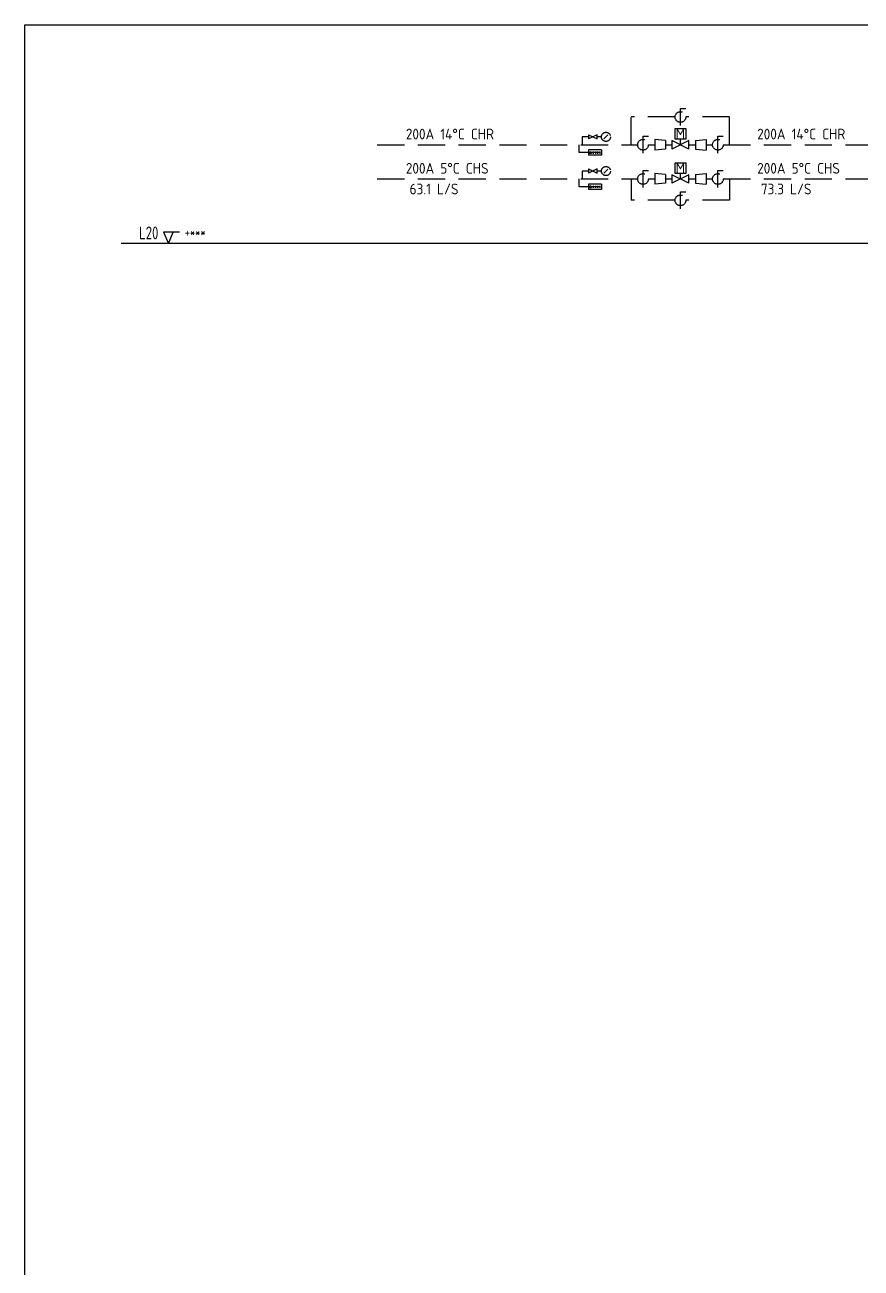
# Model space of a CAD drawing. Extents: x 41366 to 42076, y 84937 to 85507.
# Drawn here: x 41365.6 to 41561.1, y 85216.5 to 85507.1 of the extents above; entities that cross this region are included whole.
import ezdxf
from ezdxf.enums import TextEntityAlignment as Align

# ---------------------------------------------------------------- set-up
doc = ezdxf.new("R2010")
doc.units = 0
doc.header["$LTSCALE"] = 10
doc.linetypes.add('HIDDEN', pattern=[9.525, 6.35, -3.175])
for name, color, linetype in [('A-DETL-01', 1, 'Continuous'), ('DETL-TXT', 4, 'Continuous'), ('G-ANNO-TEXT', 3, 'Continuous'), ('M-PIPE-CHWR20', 110, 'Continuous'), ('M-PIPE-CHWS12', 130, 'Continuous'), ('M-PIPE-FITTING', 2, 'Continuous')]:
    doc.layers.add(name, color=color, linetype=linetype)
doc.styles.add('AA-TXT', font='isocp.shx', dxfattribs={"width": 0.8, "bigfont": 'chineset.shx'})

# ---------------------------------------------------------------- blocks, each defined once
blk = doc.blocks.new('RISER-TXT')
at = {"layer": 'G-ANNO-TEXT'}
for p, q in [((-1.15, 2.64), (0, 0)), ((2.6, 2.64), (-1.15, 2.64)), ((0, 0), (1.15, 2.64))]:
    blk.add_line(p, q, dxfattribs=at)
at = {"layer": 'G-ANNO-TEXT', "style": 'AA-TXT', "width": 0.8}
blk.add_attdef('LEVEL', text='', height=3, dxfattribs=at).set_placement((-2.33, 0.96), align=Align.RIGHT)
blk.add_attdef('HIGEHT', (3.82, 1.42), '', height=2.5, dxfattribs=at)

msp = doc.modelspace()

# ---------------------------------------------------------------- linework, layer by layer
at = {"layer": 'A-DETL-01', "linetype": 'Continuous'}
msp.add_line((42049.3, 85456.05), (41388.12, 85456.05), dxfattribs=at)
at = {"layer": 'DEFPOINTS', "color": 1}
msp.add_lwpolyline([(41365.57, 85507.15), (42076.35, 85507.15), (42076.35, 84936.69), (41365.57, 84936.69)], close=True, dxfattribs=at)
at = {"layer": 'M-PIPE-CHWR20', "color": 252, "linetype": 'HIDDEN', "ltscale": 0.1}
for p, q in [((41507.36, 85479.12), (41507.36, 85485.61)), ((41517.61, 85485.61), (41507.36, 85485.61)), ((41530.37, 85485.61), (41520.11, 85485.61)), ((41530.37, 85479.12), (41530.37, 85485.61)), ((41447.95, 85479.12), (41508.86, 85479.12)), ((41511.36, 85479.12), (41512.86, 85479.12)), ((41515.36, 85479.12), (41516.86, 85479.12)), ((41520.86, 85479.12), (41522.36, 85479.12)), ((41524.87, 85479.12), (41526.37, 85479.12)), ((41528.87, 85479.12), (41610.68, 85479.12))]:
    msp.add_line(p, q, dxfattribs=at)
at = {"layer": 'M-PIPE-CHWS12', "color": 252, "linetype": 'HIDDEN', "ltscale": 0.1}
for p, q in [((41447.95, 85471.12), (41508.86, 85471.12)), ((41507.36, 85471.12), (41507.36, 85466.13)), ((41511.36, 85471.12), (41512.86, 85471.12)), ((41515.36, 85471.12), (41516.86, 85471.12)), ((41520.86, 85471.12), (41522.36, 85471.12)), ((41524.87, 85471.12), (41526.37, 85471.12)), ((41528.87, 85471.12), (41577.26, 85471.12)), ((41530.37, 85471.12), (41530.37, 85466.13)), ((41517.61, 85466.13), (41507.36, 85466.13)), ((41530.37, 85466.13), (41520.11, 85466.13))]:
    msp.add_line(p, q, dxfattribs=at)
at = {"layer": 'M-PIPE-FITTING', "color": 252, "linetype": 'HIDDEN', "ltscale": 0.1}
for p, q in [((41518.86, 85487.59), (41520.12, 85487.59)), ((41518.86, 85483.64), (41518.86, 85487.59)), ((41497.38, 85480.97), (41495.87, 85480.97)), ((41495.87, 85480.97), (41495.87, 85479.12)), ((41497.38, 85481.47), (41497.38, 85480.47)), ((41497.38, 85481.47), (41499.38, 85480.47)), ((41499.38, 85481.47), (41497.38, 85480.47)), ((41499.38, 85480.47), (41499.38, 85481.47)), ((41500.38, 85480.97), (41499.38, 85480.97)), ((41500.98, 85480.51), (41501.9, 85481.43)), ((41510.11, 85481.1), (41511.36, 85481.1)), ((41510.11, 85477.15), (41510.11, 85481.1)), ((41515.36, 85480.13), (41512.86, 85480.38)), ((41512.86, 85480.38), (41512.86, 85477.87)), ((41515.36, 85480.13), (41515.36, 85478.12)), ((41516.86, 85480.12), (41516.86, 85478.12)), ((41520.86, 85478.12), (41516.86, 85480.12)), ((41520.86, 85480.12), (41516.86, 85478.12)), ((41518.86, 85479.12), (41518.86, 85480.39)), ((41520.86, 85478.12), (41520.86, 85480.12)), ((41522.36, 85480.13), (41524.87, 85480.38)), ((41522.36, 85480.13), (41522.36, 85478.12)), ((41524.87, 85480.38), (41524.87, 85477.87)), ((41527.62, 85481.1), (41528.87, 85481.1)), ((41527.62, 85477.15), (41527.62, 85481.1)), ((41495.15, 85477.28), (41495.15, 85479.12)), ((41497.38, 85477.28), (41495.15, 85477.28)), ((41497.38, 85477.9), (41497.38, 85476.65)), ((41500.39, 85477.9), (41497.38, 85477.9)), ((41500.39, 85476.65), (41497.38, 85476.65)), ((41500.13, 85477.28), (41498.06, 85477.28)), ((41498.48, 85477.53), (41498.48, 85477.02)), ((41498.98, 85477.53), (41498.98, 85477.02)), ((41499.49, 85477.53), (41499.49, 85477.02)), ((41499.99, 85477.53), (41499.99, 85477.02)), ((41500.39, 85477.9), (41500.39, 85476.65)), ((41515.36, 85478.12), (41512.86, 85477.87)), ((41522.36, 85478.12), (41524.87, 85477.87)), ((41495.15, 85469.28), (41495.15, 85471.12)), ((41497.38, 85472.97), (41495.87, 85472.97)), ((41495.87, 85472.97), (41495.87, 85471.12)), ((41497.38, 85473.47), (41497.38, 85472.47)), ((41497.38, 85473.47), (41499.38, 85472.47)), ((41499.38, 85473.47), (41497.38, 85472.47)), ((41499.38, 85472.47), (41499.38, 85473.47)), ((41500.38, 85472.97), (41499.38, 85472.97)), ((41500.98, 85472.51), (41501.9, 85473.43)), ((41510.11, 85473.1), (41511.36, 85473.1)), ((41510.11, 85469.15), (41510.11, 85473.1)), ((41515.36, 85472.13), (41512.86, 85472.38)), ((41512.86, 85472.38), (41512.86, 85469.87)), ((41515.36, 85472.13), (41515.36, 85470.12)), ((41516.86, 85472.12), (41516.86, 85470.12)), ((41520.86, 85470.12), (41516.86, 85472.12)), ((41520.86, 85472.12), (41516.86, 85470.12)), ((41518.86, 85471.12), (41518.86, 85472.39)), ((41520.86, 85470.12), (41520.86, 85472.12)), ((41522.36, 85472.13), (41524.87, 85472.38)), ((41522.36, 85472.13), (41522.36, 85470.12)), ((41524.87, 85472.38), (41524.87, 85469.87)), ((41527.62, 85473.1), (41528.87, 85473.1)), ((41527.62, 85469.15), (41527.62, 85473.1)), ((41497.38, 85469.28), (41495.15, 85469.28)), ((41497.38, 85469.9), (41497.38, 85468.65)), ((41500.39, 85469.9), (41497.38, 85469.9)), ((41500.39, 85468.65), (41497.38, 85468.65)), ((41500.13, 85469.28), (41498.06, 85469.28)), ((41498.48, 85469.53), (41498.48, 85469.02)), ((41498.98, 85469.53), (41498.98, 85469.02)), ((41499.49, 85469.53), (41499.49, 85469.02)), ((41499.99, 85469.53), (41499.99, 85469.02)), ((41500.39, 85469.9), (41500.39, 85468.65)), ((41515.36, 85470.12), (41512.86, 85469.87)), ((41518.86, 85468.11), (41520.12, 85468.11)), ((41518.86, 85464.16), (41518.86, 85468.11)), ((41522.36, 85470.12), (41524.87, 85469.87))]:
    msp.add_line(p, q, dxfattribs=at)
for points in [[(41517.61, 85480.39), (41517.61, 85482.89), (41520.11, 85482.89), (41520.11, 85480.39)], [(41517.61, 85472.39), (41517.61, 85474.89), (41520.11, 85474.89), (41520.11, 85472.39)]]:
    msp.add_lwpolyline(points, close=True, dxfattribs=at)
for centre, radius in [((41518.86, 85485.61), 1.25), ((41501.44, 85480.97), 1.06), ((41510.11, 85479.12), 1.25), ((41527.62, 85479.12), 1.25), ((41497.84, 85477.28), 0.223), ((41501.44, 85472.97), 1.06), ((41510.11, 85471.12), 1.25), ((41527.62, 85471.12), 1.25), ((41497.84, 85469.28), 0.223), ((41518.86, 85466.13), 1.25)]:
    msp.add_circle(centre, radius, dxfattribs=at)

# ---------------------------------------------------------------- block references
msp.add_blockref('RISER-TXT', (41399.12, 85456.05)).add_auto_attribs({'HIGEHT': '+***', 'LEVEL': 'L20'})

# ---------------------------------------------------------------- texts
at = {"layer": 'DETL-TXT', "color": 252, "linetype": 'HIDDEN', "style": 'AA-TXT'}
for s, p in [('200A 14%%DC CHR', (41454.65, 85480.37)), ('200A 14%%DC CHR', (41536.8, 85480.37)), ('200A 5%%DC CHS', (41454.65, 85472.37)), ('200A 5%%DC CHS', (41536.8, 85472.37)), ('63.1 L/S', (41455.53, 85467.53)), ('73.3 L/S', (41537.68, 85467.53))]:
    msp.add_text(s, height=2.5, dxfattribs=at).set_placement(p)
at = {"layer": 'M-PIPE-FITTING', "color": 252, "linetype": 'HIDDEN', "ltscale": 0.1, "style": 'AA-TXT'}
for p in [(41518.86, 85481.64), (41518.86, 85473.64)]:
    msp.add_text('M', height=2.5, dxfattribs=at).set_placement(p, align=Align.MIDDLE)

doc.saveas('drawing.dxf')
